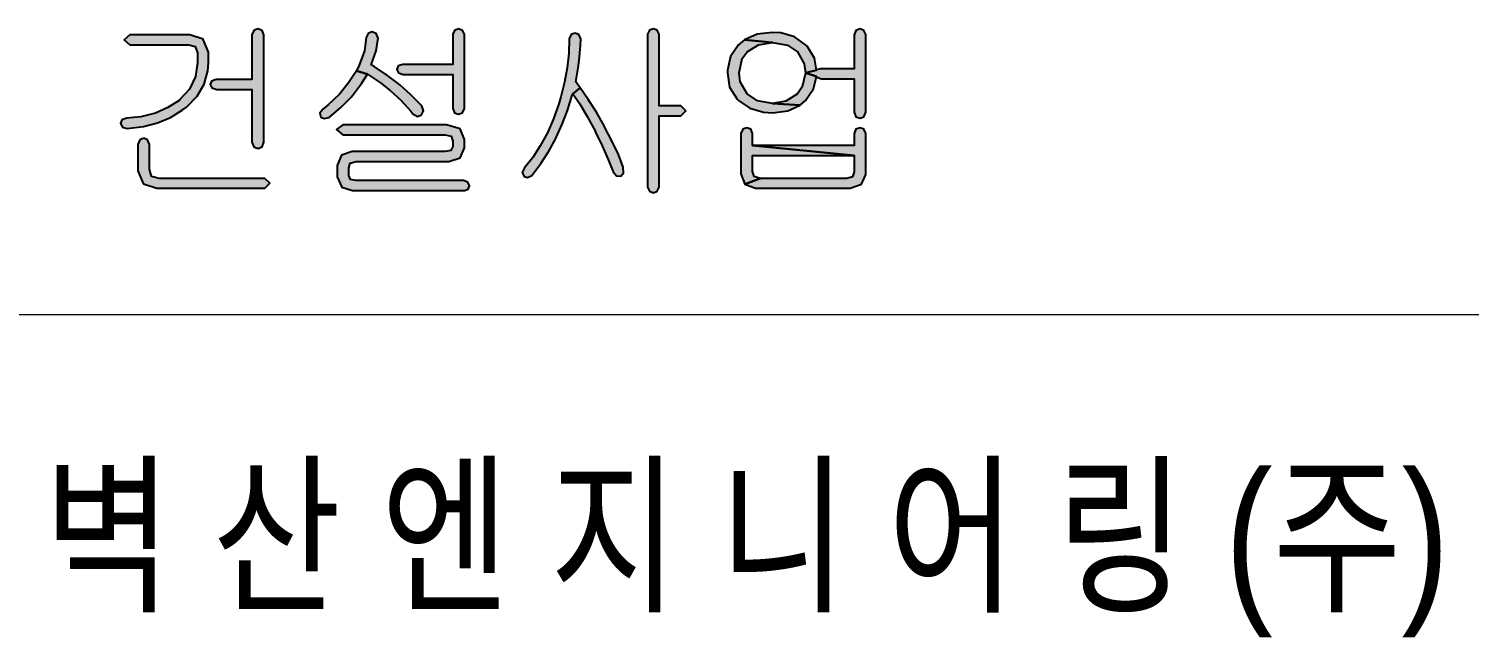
# Model space of a CAD drawing. Header units: inches. Extents: x 2106 to 2947, y -14 to 580.
# Drawn here: x 2866.85 to 2907.2, y 87.18 to 104.22 of the extents above; entities that cross this region are included whole.
import ezdxf

# ---------------------------------------------------------------- set-up
doc = ezdxf.new("R2010")
doc.units = ezdxf.units.IN
doc.header["$MEASUREMENT"] = 0
doc.layers.add('BG 0 -1', color=7, linetype='Continuous')
doc.layers.add('BG Default', color=7, linetype='Continuous')
doc.styles.add('Arial', font='arial.ttf')

msp = doc.modelspace()

# ---------------------------------------------------------------- hatches: boundary and pattern name
at = {"layer": 'BG Default', "linetype": 'Continuous'}
for points in [[(2873.267, 104.217), (2873.158, 104.172), (2873.104, 104.045), (2873.104, 102.801), (2872.096, 102.801), (2871.968, 102.755), (2871.932, 102.655), (2871.977, 102.564), (2872.123, 102.519), (2873.104, 102.519), (2873.104, 101.039), (2873.158, 100.911), (2873.267, 100.866), (2873.385, 100.911), (2873.44, 101.039), (2873.44, 104.045), (2873.385, 104.172)], [(2878.889, 104.217), (2878.78, 104.172), (2878.726, 104.063), (2878.726, 103.218), (2877.327, 103.218), (2877.2, 103.182), (2877.164, 103.082), (2877.209, 102.982), (2877.336, 102.937), (2878.726, 102.937), (2878.726, 101.983), (2878.78, 101.865), (2878.889, 101.829), (2878.998, 101.865), (2879.053, 101.983), (2879.053, 104.063), (2878.998, 104.172)], [(2882.15, 104.099), (2882.041, 104.054), (2881.987, 103.936), (2881.977, 103.536), (2881.932, 103.128), (2881.859, 102.719), (2881.75, 102.31), (2881.696, 102.119), (2881.551, 101.693), (2881.378, 101.302), (2881.178, 100.939), (2880.969, 100.612), (2880.733, 100.321), (2880.67, 100.194), (2880.724, 100.085), (2880.824, 100.058), (2880.942, 100.112), (2881.196, 100.448), (2881.423, 100.793), (2881.614, 101.148), (2881.632, 101.193), (2881.796, 101.547), (2881.941, 101.929), (2882.068, 102.356), (2882.086, 102.401), (2882.295, 102.564), (2882.177, 102.728), (2882.241, 103.128), (2882.268, 103.327), (2882.304, 103.754), (2882.313, 103.936), (2882.259, 104.054)], [(2884.348, 104.217), (2884.239, 104.181), (2884.185, 104.063), (2884.185, 99.785), (2884.239, 99.667), (2884.348, 99.622), (2884.457, 99.667), (2884.511, 99.785), (2884.511, 101.783), (2885.12, 101.783), (2885.256, 101.92), (2885.12, 102.056), (2884.511, 102.056), (2884.511, 104.063), (2884.457, 104.181)], [(2890.134, 104.217), (2890.016, 104.172), (2889.97, 104.045), (2889.97, 103.1), (2889.026, 103.1), (2888.917, 103.064), (2888.917, 103.055), (2888.608, 102.982), (2888.917, 102.882), (2888.926, 102.864), (2889.053, 102.819), (2889.97, 102.819), (2889.97, 101.883), (2890.016, 101.756), (2890.134, 101.711), (2890.243, 101.756), (2890.297, 101.883), (2890.297, 104.054), (2890.243, 104.172)], [(2871.323, 104.045), (2869.68, 104.045), (2869.525, 103.909), (2869.68, 103.772), (2871.333, 103.772), (2871.514, 103.718), (2871.578, 103.545), (2871.578, 103.273), (2871.523, 102.882), (2871.351, 102.528), (2871.069, 102.228), (2871.06, 102.21), (2870.751, 102.01), (2870.397, 101.856), (2869.988, 101.756), (2869.598, 101.711), (2869.462, 101.665), (2869.425, 101.565), (2869.48, 101.465), (2869.607, 101.429), (2870.061, 101.484), (2870.461, 101.584), (2870.824, 101.738), (2871.151, 101.938), (2871.269, 102.019), (2871.569, 102.328), (2871.769, 102.664), (2871.868, 103.037), (2871.887, 103.273), (2871.887, 103.564), (2871.732, 103.918), (2871.732, 103.927), (2871.36, 104.045)], [(2878.553, 101.529), (2875.647, 101.529), (2875.474, 101.393), (2875.647, 101.247), (2878.517, 101.247), (2878.68, 101.211), (2878.726, 101.075), (2878.726, 100.92), (2878.671, 100.812), (2878.517, 100.784), (2875.91, 100.784), (2875.611, 100.675), (2875.492, 100.394), (2875.492, 100.076), (2875.62, 99.785), (2875.919, 99.685), (2879.053, 99.685), (2879.162, 99.731), (2879.198, 99.821), (2879.153, 99.921), (2879.026, 99.967), (2876.01, 99.967), (2875.865, 99.994), (2875.819, 100.112), (2875.819, 100.321), (2875.856, 100.457), (2876.019, 100.503), (2878.617, 100.503), (2878.935, 100.603), (2879.053, 100.884), (2879.053, 101.12), (2878.935, 101.42)], [(2890.134, 101.447), (2890.016, 101.411), (2889.97, 101.284), (2889.97, 100.948), (2887.127, 100.948), (2889.97, 100.666), (2889.97, 100.212), (2889.925, 100.076), (2889.761, 100.03), (2887.336, 100.03), (2886.909, 99.867), (2887.209, 99.758), (2889.861, 99.758), (2890.179, 99.867), (2890.297, 100.139), (2890.297, 101.284), (2890.243, 101.411)], [(2870.07, 101.157), (2869.961, 101.111), (2869.907, 100.975), (2869.907, 100.239), (2870.052, 99.885), (2870.061, 99.876), (2870.442, 99.758), (2870.452, 99.758), (2873.467, 99.758), (2873.603, 99.894), (2873.467, 100.03), (2870.506, 100.03), (2870.288, 100.085), (2870.234, 100.285), (2870.234, 100.975), (2870.179, 101.111)]]:
    msp.add_hatch(color=3, dxfattribs=at).paths.add_polyline_path(points)
at = {"layer": 'BG Default', "linetype": 'ByBlock'}
for points in [[(2876.337, 102.946), (2876.7, 102.701), (2876.973, 102.492), (2877.273, 102.219), (2877.554, 101.911), (2877.609, 101.838), (2877.736, 101.765), (2877.854, 101.811), (2877.908, 101.92), (2877.863, 102.056), (2877.545, 102.374), (2877.254, 102.637), (2877.2, 102.683), (2876.873, 102.928), (2876.528, 103.164), (2876.446, 103.209), (2876.582, 103.6), (2876.637, 103.954), (2876.582, 104.09), (2876.464, 104.136), (2876.355, 104.09), (2876.301, 103.972), (2876.255, 103.6), (2876.11, 103.2), (2876.028, 103.037)], [(2888.917, 103.055), (2888.862, 103.391), (2888.653, 103.727), (2888.608, 103.772), (2888.299, 103.99), (2887.917, 104.109), (2887.681, 104.118), (2887.254, 104.063), (2886.9, 103.909), (2887.681, 103.836), (2888.099, 103.763), (2888.381, 103.573), (2888.571, 103.237), (2888.608, 102.982)], [(2886.9, 103.909), (2886.728, 103.772), (2886.51, 103.445), (2886.419, 103.055), (2886.419, 102.982), (2886.482, 102.583), (2886.691, 102.247), (2886.728, 102.21), (2887.046, 101.992), (2887.427, 101.883), (2887.681, 101.865), (2888.108, 101.92), (2888.462, 102.083), (2887.681, 102.128), (2887.264, 102.201), (2886.973, 102.392), (2886.773, 102.737), (2886.746, 102.982), (2886.837, 103.382), (2886.973, 103.573), (2887.291, 103.772), (2887.681, 103.836)], [(2876.028, 103.037), (2875.81, 102.701), (2875.556, 102.383), (2875.247, 102.101), (2875.084, 101.965), (2875.002, 101.856), (2875.029, 101.747), (2875.129, 101.702), (2875.265, 101.738), (2875.601, 102.019), (2875.883, 102.301), (2875.919, 102.346), (2876.174, 102.683), (2876.337, 102.946)], [(2888.462, 102.083), (2888.608, 102.21), (2888.835, 102.537), (2888.917, 102.882), (2888.608, 102.982), (2888.517, 102.592), (2888.381, 102.392), (2888.054, 102.192), (2887.681, 102.128)], [(2888.608, 102.982), (2888.517, 102.592), (2888.381, 102.392), (2888.054, 102.192), (2887.681, 102.128), (2888.462, 102.083), (2888.608, 102.21), (2888.835, 102.537), (2888.917, 102.882)], [(2882.086, 102.401), (2882.286, 102.119), (2882.495, 101.765), (2882.722, 101.338), (2882.722, 101.32), (2882.913, 100.939), (2883.076, 100.557), (2883.222, 100.212), (2883.313, 100.103), (2883.431, 100.094), (2883.512, 100.185), (2883.503, 100.339), (2883.367, 100.693), (2883.195, 101.066), (2882.986, 101.456), (2882.967, 101.502), (2882.749, 101.883), (2882.522, 102.237), (2882.295, 102.564)], [(2889.97, 100.666), (2887.127, 100.948), (2887.127, 101.284), (2887.073, 101.411), (2886.964, 101.447), (2886.855, 101.411), (2886.8, 101.284), (2886.8, 100.158), (2886.909, 99.867), (2887.336, 100.03), (2887.173, 100.085), (2887.127, 100.221), (2887.127, 100.666)]]:
    msp.add_hatch(color=3, dxfattribs=at).paths.add_polyline_path(points)

# ---------------------------------------------------------------- linework, layer by layer
at = {"layer": 'BG 0 -1', "color": 7, "linetype": 'Continuous', "lineweight": 9}
msp.add_line((2772.901, 96.213), (2922.169, 96.213), dxfattribs=at)
at = {"layer": 'BG 0 -1', "color": 3, "linetype": 'Continuous', "lineweight": 25}
for points in [[(2876.464, 104.136), (2876.355, 104.09), (2876.301, 103.972), (2876.255, 103.6), (2876.11, 103.2), (2876.028, 103.037), (2876.337, 102.946), (2876.7, 102.701), (2876.973, 102.492), (2877.273, 102.219), (2877.554, 101.911), (2877.609, 101.838), (2877.736, 101.765), (2877.854, 101.811), (2877.908, 101.92), (2877.863, 102.056), (2877.545, 102.374), (2877.254, 102.637), (2877.2, 102.683), (2876.873, 102.928), (2876.528, 103.164), (2876.446, 103.209), (2876.582, 103.6), (2876.637, 103.954), (2876.582, 104.09)], [(2887.681, 104.118), (2887.254, 104.063), (2886.9, 103.909), (2887.681, 103.836), (2888.099, 103.763), (2888.381, 103.573), (2888.571, 103.237), (2888.608, 102.982), (2888.917, 103.055), (2888.862, 103.391), (2888.653, 103.727), (2888.608, 103.772), (2888.299, 103.99), (2887.917, 104.109)], [(2886.9, 103.909), (2886.728, 103.772), (2886.51, 103.445), (2886.419, 103.055), (2886.419, 102.982), (2886.482, 102.583), (2886.691, 102.247), (2886.728, 102.21), (2887.046, 101.992), (2887.427, 101.883), (2887.681, 101.865), (2888.108, 101.92), (2888.462, 102.083), (2887.681, 102.128), (2887.264, 102.201), (2886.973, 102.392), (2886.773, 102.737), (2886.746, 102.982), (2886.837, 103.382), (2886.973, 103.573), (2887.291, 103.772), (2887.681, 103.836)], [(2876.028, 103.037), (2875.81, 102.701), (2875.556, 102.383), (2875.247, 102.101), (2875.084, 101.965), (2875.002, 101.856), (2875.029, 101.747), (2875.129, 101.702), (2875.265, 101.738), (2875.601, 102.019), (2875.883, 102.301), (2875.919, 102.346), (2876.174, 102.683), (2876.337, 102.946)], [(2888.608, 102.982), (2888.517, 102.592), (2888.381, 102.392), (2888.054, 102.192), (2887.681, 102.128), (2888.462, 102.083), (2888.608, 102.21), (2888.835, 102.537), (2888.917, 102.882)], [(2882.295, 102.564), (2882.086, 102.401), (2882.286, 102.119), (2882.495, 101.765), (2882.722, 101.338), (2882.722, 101.32), (2882.913, 100.939), (2883.076, 100.557), (2883.222, 100.212), (2883.313, 100.103), (2883.431, 100.094), (2883.512, 100.185), (2883.503, 100.339), (2883.367, 100.693), (2883.195, 101.066), (2882.986, 101.456), (2882.967, 101.502), (2882.749, 101.883), (2882.522, 102.237)], [(2886.964, 101.447), (2886.855, 101.411), (2886.8, 101.284), (2886.8, 100.158), (2886.909, 99.867), (2887.336, 100.03), (2887.173, 100.085), (2887.127, 100.221), (2887.127, 100.666), (2889.97, 100.666), (2887.127, 100.948), (2887.127, 101.284), (2887.073, 101.411)]]:
    msp.add_lwpolyline(points, close=True, dxfattribs=at)
at = {"layer": 'BG Default', "color": 3, "linetype": 'Continuous', "lineweight": 25}
for points in [[(2873.267, 104.217), (2873.158, 104.172), (2873.104, 104.045), (2873.104, 102.801), (2872.096, 102.801), (2871.968, 102.755), (2871.932, 102.655), (2871.977, 102.564), (2872.123, 102.519), (2873.104, 102.519), (2873.104, 101.039), (2873.158, 100.911), (2873.267, 100.866), (2873.385, 100.911), (2873.44, 101.039), (2873.44, 104.045), (2873.385, 104.172)], [(2878.889, 104.217), (2878.78, 104.172), (2878.726, 104.063), (2878.726, 103.218), (2877.327, 103.218), (2877.2, 103.182), (2877.164, 103.082), (2877.209, 102.982), (2877.336, 102.937), (2878.726, 102.937), (2878.726, 101.983), (2878.78, 101.865), (2878.889, 101.829), (2878.998, 101.865), (2879.053, 101.983), (2879.053, 104.063), (2878.998, 104.172)], [(2882.15, 104.099), (2882.041, 104.054), (2881.987, 103.936), (2881.977, 103.536), (2881.932, 103.128), (2881.859, 102.719), (2881.75, 102.31), (2881.696, 102.119), (2881.551, 101.693), (2881.378, 101.302), (2881.178, 100.939), (2880.969, 100.612), (2880.733, 100.321), (2880.67, 100.194), (2880.724, 100.085), (2880.824, 100.058), (2880.942, 100.112), (2881.196, 100.448), (2881.423, 100.793), (2881.614, 101.148), (2881.632, 101.193), (2881.796, 101.547), (2881.941, 101.929), (2882.068, 102.356), (2882.086, 102.401), (2882.295, 102.564), (2882.177, 102.728), (2882.241, 103.128), (2882.268, 103.327), (2882.304, 103.754), (2882.313, 103.936), (2882.259, 104.054)], [(2884.348, 104.217), (2884.239, 104.181), (2884.185, 104.063), (2884.185, 99.785), (2884.239, 99.667), (2884.348, 99.622), (2884.457, 99.667), (2884.511, 99.785), (2884.511, 101.783), (2885.12, 101.783), (2885.256, 101.92), (2885.12, 102.056), (2884.511, 102.056), (2884.511, 104.063), (2884.457, 104.181)], [(2890.134, 104.217), (2890.016, 104.172), (2889.97, 104.045), (2889.97, 103.1), (2889.026, 103.1), (2888.917, 103.064), (2888.917, 103.055), (2888.608, 102.982), (2888.917, 102.882), (2888.926, 102.864), (2889.053, 102.819), (2889.97, 102.819), (2889.97, 101.883), (2890.016, 101.756), (2890.134, 101.711), (2890.243, 101.756), (2890.297, 101.883), (2890.297, 104.054), (2890.243, 104.172)], [(2871.323, 104.045), (2869.68, 104.045), (2869.525, 103.909), (2869.68, 103.772), (2871.333, 103.772), (2871.514, 103.718), (2871.578, 103.545), (2871.578, 103.273), (2871.523, 102.882), (2871.351, 102.528), (2871.069, 102.228), (2871.06, 102.21), (2870.751, 102.01), (2870.397, 101.856), (2869.988, 101.756), (2869.598, 101.711), (2869.462, 101.665), (2869.425, 101.565), (2869.48, 101.465), (2869.607, 101.429), (2870.061, 101.484), (2870.461, 101.584), (2870.824, 101.738), (2871.151, 101.938), (2871.269, 102.019), (2871.569, 102.328), (2871.769, 102.664), (2871.868, 103.037), (2871.887, 103.273), (2871.887, 103.564), (2871.732, 103.918), (2871.732, 103.927), (2871.36, 104.045)], [(2878.553, 101.529), (2875.647, 101.529), (2875.474, 101.393), (2875.647, 101.247), (2878.517, 101.247), (2878.68, 101.211), (2878.726, 101.075), (2878.726, 100.92), (2878.671, 100.812), (2878.517, 100.784), (2875.91, 100.784), (2875.611, 100.675), (2875.492, 100.394), (2875.492, 100.076), (2875.62, 99.785), (2875.919, 99.685), (2879.053, 99.685), (2879.162, 99.731), (2879.198, 99.821), (2879.153, 99.921), (2879.026, 99.967), (2876.01, 99.967), (2875.865, 99.994), (2875.819, 100.112), (2875.819, 100.321), (2875.856, 100.457), (2876.019, 100.503), (2878.617, 100.503), (2878.935, 100.603), (2879.053, 100.884), (2879.053, 101.12), (2878.935, 101.42)], [(2890.134, 101.447), (2890.016, 101.411), (2889.97, 101.284), (2889.97, 100.948), (2887.127, 100.948), (2889.97, 100.666), (2889.97, 100.212), (2889.925, 100.076), (2889.761, 100.03), (2887.336, 100.03), (2886.909, 99.867), (2887.209, 99.758), (2889.861, 99.758), (2890.179, 99.867), (2890.297, 100.139), (2890.297, 101.284), (2890.243, 101.411)], [(2870.07, 101.157), (2869.961, 101.111), (2869.907, 100.975), (2869.907, 100.239), (2870.052, 99.885), (2870.061, 99.876), (2870.442, 99.758), (2870.452, 99.758), (2873.467, 99.758), (2873.603, 99.894), (2873.467, 100.03), (2870.506, 100.03), (2870.288, 100.085), (2870.234, 100.285), (2870.234, 100.975), (2870.179, 101.111)]]:
    msp.add_lwpolyline(points, close=True, dxfattribs=at)
at = {"layer": 'BG Default', "color": 7, "linetype": 'Continuous', "lineweight": 0}
for points in [[(2876.337, 102.946), (2876.7, 102.701), (2876.973, 102.492), (2877.273, 102.219), (2877.554, 101.911), (2877.609, 101.838), (2877.736, 101.765), (2877.854, 101.811), (2877.908, 101.92), (2877.863, 102.056), (2877.545, 102.374), (2877.254, 102.637), (2877.2, 102.683), (2876.873, 102.928), (2876.528, 103.164), (2876.446, 103.209), (2876.582, 103.6), (2876.637, 103.954), (2876.582, 104.09), (2876.464, 104.136), (2876.355, 104.09), (2876.301, 103.972), (2876.255, 103.6), (2876.11, 103.2), (2876.028, 103.037)], [(2888.917, 103.055), (2888.862, 103.391), (2888.653, 103.727), (2888.608, 103.772), (2888.299, 103.99), (2887.917, 104.109), (2887.681, 104.118), (2887.254, 104.063), (2886.9, 103.909), (2887.681, 103.836), (2888.099, 103.763), (2888.381, 103.573), (2888.571, 103.237), (2888.608, 102.982)], [(2886.9, 103.909), (2886.728, 103.772), (2886.51, 103.445), (2886.419, 103.055), (2886.419, 102.982), (2886.482, 102.583), (2886.691, 102.247), (2886.728, 102.21), (2887.046, 101.992), (2887.427, 101.883), (2887.681, 101.865), (2888.108, 101.92), (2888.462, 102.083), (2887.681, 102.128), (2887.264, 102.201), (2886.973, 102.392), (2886.773, 102.737), (2886.746, 102.982), (2886.837, 103.382), (2886.973, 103.573), (2887.291, 103.772), (2887.681, 103.836)], [(2876.028, 103.037), (2875.81, 102.701), (2875.556, 102.383), (2875.247, 102.101), (2875.084, 101.965), (2875.002, 101.856), (2875.029, 101.747), (2875.129, 101.702), (2875.265, 101.738), (2875.601, 102.019), (2875.883, 102.301), (2875.919, 102.346), (2876.174, 102.683), (2876.337, 102.946)], [(2888.462, 102.083), (2888.608, 102.21), (2888.835, 102.537), (2888.917, 102.882), (2888.608, 102.982), (2888.517, 102.592), (2888.381, 102.392), (2888.054, 102.192), (2887.681, 102.128)], [(2888.608, 102.982), (2888.517, 102.592), (2888.381, 102.392), (2888.054, 102.192), (2887.681, 102.128), (2888.462, 102.083), (2888.608, 102.21), (2888.835, 102.537), (2888.917, 102.882)], [(2882.086, 102.401), (2882.286, 102.119), (2882.495, 101.765), (2882.722, 101.338), (2882.722, 101.32), (2882.913, 100.939), (2883.076, 100.557), (2883.222, 100.212), (2883.313, 100.103), (2883.431, 100.094), (2883.512, 100.185), (2883.503, 100.339), (2883.367, 100.693), (2883.195, 101.066), (2882.986, 101.456), (2882.967, 101.502), (2882.749, 101.883), (2882.522, 102.237), (2882.295, 102.564)], [(2889.97, 100.666), (2887.127, 100.948), (2887.127, 101.284), (2887.073, 101.411), (2886.964, 101.447), (2886.855, 101.411), (2886.8, 101.284), (2886.8, 100.158), (2886.909, 99.867), (2887.336, 100.03), (2887.173, 100.085), (2887.127, 100.221), (2887.127, 100.666)]]:
    msp.add_lwpolyline(points, close=True, dxfattribs=at)

# ---------------------------------------------------------------- texts
at = {"layer": 'BG 0 -1', "color": 7, "style": 'Arial', "width": 0.808848}
msp.add_text('벽 산 엔 지 니 어 링 (주)', height=3.5574, dxfattribs=at).set_placement((2867.263, 88.25))

doc.saveas('drawing.dxf')
